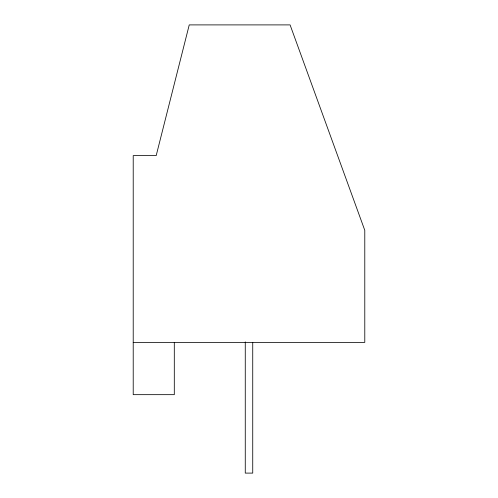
<?xml version="1.0" encoding="UTF-8"?>
<svg xmlns="http://www.w3.org/2000/svg" width="498" height="498" viewBox="0 0 498 498"><rect width="100%" height="100%" fill="white"/><g stroke="black" fill="none" stroke-linecap="round" stroke-linejoin="round"><path stroke-width="0.75" d="M133.215 342.375L364.785 342.375L364.785 230.325L290.085 24.9L189.24 24.9L156.185 155.625L133.215 155.625L133.215 394.665L174.3 394.665L174.3 342.375M252.735 342.375L252.735 473.1L245.265 473.1L245.265 341.889"/></g></svg>
